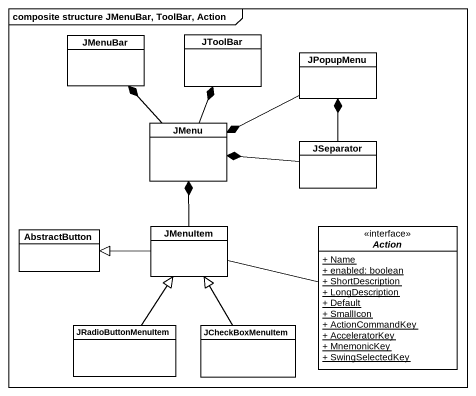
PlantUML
@startuml
mainframe composite structure JMenuBar, ToolBar, Action
hide circle
hide empty members
skinparam classAttributeIconSize 0
class JMenuBar
class JToolBar
class JPopupMenu
class JMenu
class JSeparator
class AbstractButton
class JMenuItem
interface "Action" as Action_ <<interface>> {
  {static} + Name
  {static} + enabled: boolean
  {static} + ShortDescription
  {static} + LongDescription
  {static} + Default
  {static} + SmallIcon
  {static} + ActionCommandKey
  {static} + AcceleratorKey
  {static} + MnemonicKey
  {static} + SwingSelectedKey
}
class JRadioButtonMenuItem
class JCheckBoxMenuItem
JPopupMenu -left-* JMenu
JMenu -up-* JMenuBar
JMenu -up-* JToolBar
JSeparator -up-* JPopupMenu
JSeparator -left-* JMenu
JMenuItem -up-* JMenu
JMenuItem -left-|> AbstractButton
Action_ -left- JMenuItem
JRadioButtonMenuItem -up-|> JMenuItem
JCheckBoxMenuItem -up-|> JMenuItem
@enduml
